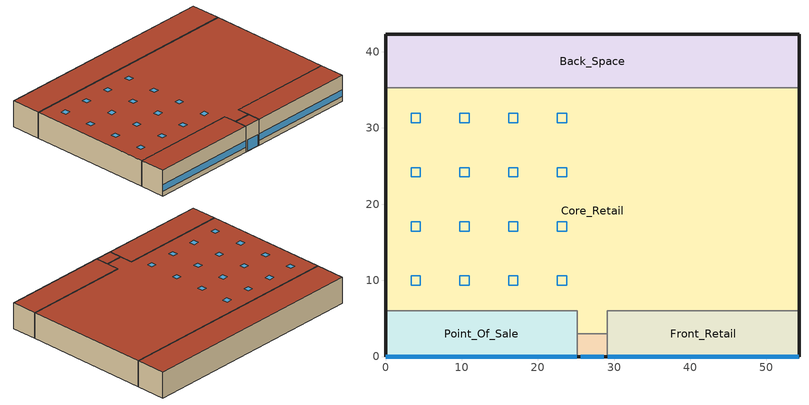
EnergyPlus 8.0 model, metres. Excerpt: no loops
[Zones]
Back_Space
 floor ground (ext_slab_6in_with_carpet): 54.27,35.27 0,35.27 0,42.27 54.27,42.27 z0
 wall outside (nonres_ext_wall): 54.27,35.27 54.27,42.27 0,42.27 0,35.27 z0:6.1
 wall to Core_Retail (int_wall): 0,35.27 54.27,35.27 z0:6.1
 roof outside (nonres_roof): 0,35.27 54.27,35.27 54.27,42.27 0,42.27 z6.1
Core_Retail
 floor ground (ext_slab_6in_with_carpet): 25.14,3 25.14,6 0,6 0,35.27 54.27,35.27 54.27,6 29.14,6 29.14,3 z0
 wall outside (nonres_ext_wall): 0,35.27 0,6 / 54.27,6 54.27,35.27 z0:6.1
 wall to Front_Retail (int_wall): 29.14,3 29.14,6 54.27,6 z0:6.1
 wall to Point_Of_Sale (int_wall): 0,6 25.14,6 25.14,3 z0:6.1
 wall to Front_Entry (int_wall): 25.14,3 29.14,3 z0:6.1
 roof outside (nonres_roof): 25.14,6 25.14,3 29.14,3 29.14,6 54.27,6 54.27,35.27 0,35.27 0,6 z6.1
 skylight (Window_U_0.50_SHGC_0.40): 3.35,31.92 3.35,30.7 4.57,30.7 4.57,31.92 z6.1; 9.75,31.92 9.75,30.7 10.97,30.7 10.97,31.92 z6.1; 16.15,31.92 16.15,30.7 17.37,30.7 17.37,31.92 z6.1; 22.56,31.92 22.56,30.7 23.78,30.7 23.78,31.92 z6.1; 3.35,10.57 3.35,9.35 4.57,9.35 4.57,10.57 z6.1; 9.75,10.57 9.75,9.35 10.97,9.35 10.97,10.57 z6.1; 22.56,10.57 22.56,9.35 23.78,9.35 23.78,10.57 z6.1; 16.15,10.57 16.15,9.35 17.37,9.35 17.37,10.57 z6.1; 9.75,17.68 9.75,16.46 10.97,16.46 10.97,17.68 z6.1; 3.35,17.68 3.35,16.46 4.57,16.46 4.57,17.68 z6.1; 16.15,17.68 16.15,16.46 17.37,16.46 17.37,17.68 z6.1; 22.56,17.68 22.56,16.46 23.78,16.46 23.78,17.68 z6.1; 9.75,24.8 9.75,23.58 10.97,23.58 10.97,24.8 z6.1; 3.35,24.8 3.35,23.58 4.57,23.58 4.57,24.8 z6.1; 16.15,24.8 16.15,23.58 17.37,23.58 17.37,24.8 z6.1; 22.56,24.8 22.56,23.58 23.78,23.58 23.78,24.8 z6.1
Point_Of_Sale
 floor ground (ext_slab_6in_with_carpet): 0,0 0,6 25.14,6 25.14,0 z0
 wall outside (nonres_ext_wall): 0,6 0,0 25.14,0 z0:6.1
 wall to Front_Entry (int_wall): 25.14,0 25.14,3 z0:6.1
 window (Window_U_0.42_SHGC_0.40): 0.05,0 25.09,0 z1.14:2.66
 roof outside (nonres_roof): 0,6 0,0 25.14,0 25.14,6 z6.1
Front_Retail
 floor ground (ext_slab_6in_with_carpet): 54.27,0 29.14,0 29.14,6 54.27,6 z0
 wall outside (nonres_ext_wall): 29.14,0 54.27,0 54.27,6 z0:6.1
 wall to Front_Entry (int_wall): 29.14,3 29.14,0 z0:6.1
 window (Window_U_0.42_SHGC_0.40): 29.19,0 54.22,0 z1.14:2.66
 roof outside (nonres_roof): 29.14,0 54.27,0 54.27,6 29.14,6 z6.1
Front_Entry
 floor ground (ext_slab_6in_with_carpet): 25.14,0 25.14,3 29.14,3 29.14,0 z0
 wall outside (nonres_ext_wall): 25.14,0 29.14,0 z0:6.1
 window (Window_U_0.42_SHGC_0.40): 25.64,0 28.64,0 z0.05:2.66
 roof outside (nonres_roof): 25.14,3 25.14,0 29.14,0 29.14,3 z6.1
[Building]
Stand-alone Retail: North Axis {deg}=0; Terrain=City; Loads Convergence Tolerance Value=0.04; Temperature Convergence Tolerance Value {deltaC}=0.2; Solar Distribution=FullInteriorAndExterior; Maximum Number of Warmup Days=25; Minimum Number of Warmup Days=6
[Site:Location]
Site:Location=Baltimore Blt Washngtn IntL_MD_USA Design_Conditions; Latitude {N+ S-}=39.17; Longitude {W- E+}=-76.68; Time Zone Relative to GMT {GMT+/-}=-5; Elevation {m}=45
[SizingPeriod:DesignDay] Day of Month=21; Dry-Bulb Temperature Range Modifier Type=DefaultMultipliers; Humidity Condition Type=Wetbulb; Barometric Pressure {Pa}=100786; Rain {Yes/No}=No; Snow on ground {Yes/No}=No; Daylight Savings Time Indicator=No
Name | Month | Day Type | Maximum Dry-Bulb Temperature {C} | Daily Dry-Bulb Temperature Range {C} | Wetbulb at Maximum Dry-Bulb {C} | Wind Speed {m/s} design conditions vs. traditional 6.71 m/s (15 mph) | Wind Direction {Degrees; N=0, S=180} | Solar Model Indicator | Clearness {0.0 to 1.1} | Wind Speed {m/s} design conditions vs. traditional 3.35 m/s (7mph) | ASHRAE Clear Sky Optical Depth for Beam Irradiance (taub) | ASHRAE Clear Sky Optical Depth for Diffuse Irradiance (taud)
Baltimore Blt Washngtn IntL Ann Htg 99.6% Condns DB | 1 | WinterDesignDay | -10.6 | 0 | -10.6 | 3.9 | 290 | ASHRAEClearSky | 0
Baltimore Blt Washngtn IntL Ann Clg .4% Condns DB=>MWB | 7 | SummerDesignDay | 34.4 | 10.4 | 23.9 |  | 280 | ASHRAETau |  | 4.6 | 0.552 | 1.769
[Site:GroundTemperature:BuildingSurface]
20.73, 20.68, 20.69, 20.71, 20.75, 23.01, 23.36, 23.45, 23.48, 21.22, 20.92, 20.81
[Site:WaterMainsTemperature]
Calculation Method=CORRELATION; Annual Average Outdoor Air Temperature {C}=12.61; Maximum Difference In Monthly Average Outdoor Air Temperatures {deltaC}=25.23
[Material]
Name | Roughness | Thickness {m} | Conductivity {W/m-K} | Density {kg/m3} | Specific Heat {J/kg-K} | Thermal Absorptance | Solar Absorptance | Visible Absorptance | Absorptance:Thermal | Absorptance:Solar | Absorptance:Visible
Std Wood 6inch | MediumSmooth | 0.15 | 0.12 | 540 | 1210 | 0.9 | 0.7 | 0.7
F08 Metal surface | Smooth | 0.0008 | 45.28 | 7824 | 500
F13 Built-up roofing | Rough | 0.0095 | 0.16 | 1120 | 1460 |  |  |  | 0.9 | 0.77
G01 13mm gypsum board | Smooth | 0.0127 | 0.16 | 800 | 1090 |  |  |  | 0.9 | 0.7 | 0.5
200mm Normalweight concrete wall | MediumRough | 0.2032 | 2.31 | 2322 | 832
150mm Normalweight concrete floor | MediumRough | 0.1524 | 2.31 | 2322 | 832
[Material:NoMass]
CP02 CARPET PAD: VeryRough, 0.21648, 0.9, 0.7, 0.8
Nonres_Roof_Insulation: MediumSmooth, 5.30668, 0.9, 0.7, 0.7
Nonres_Exterior_Wall_Insulation: MediumSmooth, 1.37633, 0.9, 0.7, 0.7
[Construction]
InteriorFurnishings: Std Wood 6inch
int_wall: G01 13mm gypsum board, G01 13mm gypsum board
ext_slab_6in_with_carpet: 150mm Normalweight concrete floor, CP02 CARPET PAD
nonres_roof: F13 Built-up roofing, Nonres_Roof_Insulation, F08 Metal surface
nonres_ext_wall: 200mm Normalweight concrete wall, Nonres_Exterior_Wall_Insulation, G01 13mm gypsum board
Window_U_0.42_SHGC_0.40: LoE TINT 6MM, AIR 6MM, CLEAR 6MM
Window_U_0.50_SHGC_0.40: Glass_2052_LayerAvg, Gap_1_W_0_0038, Glass_2027F_LayerAvg
[WindowMaterial:Glazing]
CLEAR 6MM: SpectralAverage, 0.006, 0.775, 0.071, 0.071, 0.881, 0.08, 0.08, 0, 0.84, 0.84, 0.9
LoE TINT 6MM: SpectralAverage, , .006, .36, .093, .2, .5, .035, .054, 0, .84, .1, .9
Glass_2052_LayerAvg, SpectralAverage, 0.00837, 0.507767, 0.054228, 0.0544931, 0.586833, 0.05805, 0.058397, 0, 0.84, 0.84, 1
Glass_2027F_LayerAvg, SpectralAverage, 0.004, 0.369744, 0.470069, 0.340935, 0.765222, 0.0546, 0.073741, 0, 0.03675, 0.84, 1
[WindowMaterial:Gas]
Name | Gas Type | Thickness {m} | gap name - Air | type | thickness
AIR 6MM | Air | 0.0063
 |  |  | Gap_1_W_0_0038 | Air | 0.0038
[Zone] Type=1; Multiplier=1; Ceiling Height {m}=-9999; Floor Area {m2}=autocalculate; Part of Total Floor Area=Yes
Name | Volume {m3}
Back_Space | 2317.33
Core_Retail | 9762.95
Point_Of_Sale; Front_Retail | 919.941
Front_Entry | 73.2
[Daylighting:Controls]
Core_Retail: Total Daylighting Reference Points=2; X-Coordinate of First Reference Point {m}=14.2; Y-Coordinate of First Reference Point {m}=14.2; Z-Coordinate of First Reference Point {m}=0; X-Coordinate of Second Reference Point {m}=3.4; Y-Coordinate of Second Reference Point {m}=14.2; Z-Coordinate of Second Reference Point {m}=0; Fraction of Zone Controlled by First Reference Point=0.25; Fraction of Zone Controlled by Second Reference Point=0.25; Illuminance Setpoint at First Reference Point {lux}=550; Illuminance Setpoint at Second Reference Point {lux}=550; Lighting Control Type=2; Glare Calculation Azimuth Angle of View Direction Clockwise from Zone y-Axis {deg}=0; Maximum Allowable Discomfort Glare Index=22; Minimum Input Power Fraction for Continuous Dimming Control=0.3; Minimum Light Output Fraction for Continuous Dimming Control=0.2; Number of Stepped Control Steps=3; Probability Lighting will be Reset When Needed in Manual Stepped Control=1
[InternalMass] Construction=InteriorFurnishings
Name | Zone | Surface Area {m2}
Back_Space_InternalMass_1 | Back_Space | 759.78
Core_Retail_InternalMass_1 | Core_Retail | 3200.97
Point_Of_Sale_InternalMass_1 | Point_Of_Sale | 301.62
Front_Retail_InternalMass_1 | Front_Retail | 301.62
Front_Entry_InternalMass_1 | Front_Entry | 24
[People] Number of People Schedule=BLDG_OCC_SCH; Number of People Calculation Method=Area/Person; Zone Floor Area per Person {m2/person}=6.193; Fraction Radiant=0.3; Sensible Heat Fraction=AUTOCALCULATE; Activity Level Schedule=ACTIVITY_SCH; Enable ASHRAE 55 Comfort Warnings=No; Mean Radiant Temperature Calculation Type=ZoneAveraged; Work Efficiency Schedule=WORK_EFF_SCH; Clothing Insulation Schedule=CLOTHING_SCH; Air Velocity Schedule=AIR_VELO_SCH; Thermal Comfort Model 1 Type=FANGER
Name | Zone or ZoneList
Back_Space | Back_Space
Core_Retail | Core_Retail
Point_Of_Sale | Point_Of_Sale
Front_Retail | Front_Retail
Front_Entry | Front_Entry
[Lights] Design Level Calculation Method=Watts/Area; Return Air Fraction=0; Fraction Radiant=0.7; Fraction Visible=0.2; Fraction Replaceable=1; Return Air Fraction Calculated from Plenum Temperature=No
Name | Zone or ZoneList | Schedule | Watts per Zone Floor Area {W/m2}2},
Back_Space_Lights | Back_Space | BLDG_LIGHT_BACK_SCH | 7.56703
Core_Retail_Lights | Core_Retail | BLDG_LIGHT_SCH | 15.5
Point_Of_Sale_Lights | Point_Of_Sale | BLDG_LIGHT_SCH | 17.1146
Front_Retail_Lights | Front_Retail | BLDG_LIGHT_FRONT_SCH | 15.5
Front_Entry_Lights | Front_Entry | BLDG_LIGHT_ENTRY_SCH | 9.68752
[ElectricEquipment] Schedule=BLDG_EQUIP_SCH; Design Level Calculation Method=EquipmentLevel; Fraction Latent=0; Fraction Radiant=0.5; Fraction Lost=0
Name | Zone or ZoneList | Design Level {W}
Back_Space_MiscPlug_Equip | Back_Space | 3065.71
Core_Retail_MiscPlug_Equip | Core_Retail | 5169.56
Point_Of_Sale_MiscPlug_Equip | Point_Of_Sale | 3245.43
Front_Retail_MiscPlug_Equip | Front_Retail | 487.1163
[ZoneInfiltration:DesignFlowRate] Temperature Term Coefficient=0; Velocity Squared Term Coefficient=0
Name | Zone or ZoneList | Schedule | Design Flow Rate Calculation Method | Flow per Exterior Surface Area {m3/s-m2} | Constant Term Coefficient | Velocity Term Coefficient | Design Flow Rate {m3/s}
Back_Space_Infiltration | Back_Space | INFIL_SCH_PNNL | Flow/ExteriorArea | 0.000297566 | 0 | 0.224
Core_Retail_Infiltration | Core_Retail | INFIL_SCH_PNNL | Flow/ExteriorArea | 0.000103551 | 0 | 0.224
Point_Of_Sale_Infiltration | Point_Of_Sale | INFIL_SCH_PNNL | Flow/ExteriorArea | 0.000316911 | 0 | 0.224
Front_Retail_Infiltration | Front_Retail | INFIL_SCH_PNNL | Flow/ExteriorArea | 0.000316911 | 0 | 0.224
Front_Entry_Infiltration | Front_Entry | INFIL_SCH_PNNL | Flow/ExteriorArea | 0.000381203 | 0 | 0.224
Front_Entry_Door_Infiltration | Front_Entry | INFIL_Door_Opening_SCH | Flow/Zone |  | 1 | 0 | 0.937287
[Exterior:Lights] Control Option=AstronomicalClock
Name | Schedule | Design Level {W}
Exterior_Lights_a | Exterior_lighting_schedule_a | 379.58
Exterior_Lights_b | Exterior_lighting_schedule_b | 4365.06
[Sizing:Zone]
Front_Entry: Zone Cooling Design Supply Air Temperature Input Method=SupplyAirTemperature; Zone Cooling Design Supply Air Temperature {C}=12.8; Zone Heating Design Supply Air Temperature Input Method=SupplyAirTemperature; Zone Heating Design Supply Air Temperature {C}=40; Zone Cooling Design Supply Air Humidity Ratio {kg-H2O/kg-air}=0.0085; Zone Heating Design Supply Air Humidity Ratio {kg-H2O/kg-air}=0.008; Design Specification Outdoor Air Object=SZ DSOA Front_Entry; Zone Heating Sizing Factor=0; Zone Cooling Sizing Factor=0; Cooling Design Air Flow Method=DesignDay; Cooling Design Air Flow Rate {m3/s}=0; Cooling Minimum Air Flow {m3/s}=0; Cooling Minimum Air Flow Fraction=0; Heating Design Air Flow Method=DesignDay; Heating Design Air Flow Rate {m3/s}=0
[DesignSpecification:OutdoorAir]
SZ DSOA Front_Entry: Outdoor Air Method=Flow/Area; Outdoor Air Flow per Zone Floor Area {m3/s-m2}=0.00118103
[ZoneControl:Thermostat]
Front_Entry Thermostat: Zone or ZoneList=Front_Entry; Control Type Schedule=Dual Zone Control Type Sched; Control 1=Front_Entry DualSPSched
[ThermostatSetpoint:DualSetpoint]
Front_Entry DualSPSched: Heating Setpoint Temperature Schedule=HTGSETP_SCH_FrontEntry_STD2013; Cooling Setpoint Temperature Schedule=FRONT_ENTRY_COOLING
[ZoneHVAC:UnitHeater]
Front_Entry Unit Heater: Availability Schedule=ALWAYS_ON; Supply Air Fan=Front_Entry Unit HeaterFan; Maximum Supply Air Flow Rate {m3/s}=AUTOSIZE; Fan Control Type=OnOff; Heating Coil=Front_Entry Unit Heater Coil; Maximum Hot Water or Steam Flow Rate {m3/s}=AUTOSIZE; Minimum Hot Water or Steam Flow Rate {m3/s}=0; Heating Convergence Tolerance=0.001
[Zone equipment]
Front_Entry: Front_Entry Unit Heater
[Fan:ConstantVolume]
Front_Entry Unit HeaterFan: Availability Schedule=FrontEntry_FanSched; Fan Efficiency=0.56225; Pressure Rise {Pa}=622.5; Maximum Flow Rate {m3/s}=AUTOSIZE; Motor Efficiency=0.865; Motor In Airstream Fraction=1
[Coil:Heating:Gas]
Front_Entry Unit Heater coil: Availability Schedule=FrontEntry_CoilSched; Gas Burner Efficiency=0.8; Nominal Capacity {W}=autosize; Parasitic Electric Load {W}=0; Parasitic Gas Load {W}=0
[AvailabilityManager:NightCycle] Applicability Schedule=Always_On; Fan Schedule=HVACOperationSchd; Control Type=CycleOnAny; Thermostat Tolerance {deltaC}=1; Cycling Run Time {s}=1800
PSZ-AC:1 Availability Manager; PSZ-AC:2 Availability Manager; PSZ-AC:3 Availability Manager; PSZ-AC:4 Availability Manager
[EnergyManagementSystem:Actuator] Actuated Component Control Type=Schedule Value
Name | Actuated Component Unique | Actuated Component Type
FrontEntry_Coil | FrontEntry_CoilSched | Schedule:Compact
FrontEntry_Fan | FrontEntry_FanSched | Schedule:Compact
PSZ1_Timestep_Econ_Eff | PSZ1_Timestep_Econ_Eff_SCH | Schedule:Constant
PSZ2_Timestep_Econ_Eff | PSZ2_Timestep_Econ_Eff_SCH | Schedule:Constant
PSZ3_Timestep_Econ_Eff | PSZ3_Timestep_Econ_Eff_SCH | Schedule:Constant
PSZ4_Timestep_Econ_Eff | PSZ4_Timestep_Econ_Eff_SCH | Schedule:Constant
CLGSETP_SCH_Actuator | CLGSETP_SCH_Yes_Optimum | Schedule:Compact
HTGSETP_SCH_Actuator | HTGSETP_SCH_Yes_Optimum | Schedule:Compact
[EnergyManagementSystem:ProgramCallingManager]
FrontEntry_HeaterManager: BeginTimestepBeforePredictor; FrontEntry_HeaterControl
PSZ1_Set_Number_of_Stages_CallingManager: BeginNewEnvironment; PSZ1_Set_Number_of_Stages
PSZ1_ECO_Manager: InsideHVACSystemIterationLoop; PSZ1_Economizer_CTRL_Prog
PSZ1_Fan_Parameter_manager: BeginNewEnvironment; PSZ1_Set_Fan_Par
PSZ1_Fan_Main_Manager: BeginTimestepBeforePredictor; PSZ1_Fan_Control
PSZ2_Set_Number_of_Stages_CallingManager: BeginNewEnvironment; PSZ2_Set_Number_of_Stages
PSZ2_ECO_Manager: InsideHVACSystemIterationLoop; PSZ2_Economizer_CTRL_Prog
PSZ2_Fan_Parameter_manager: BeginNewEnvironment; PSZ2_Set_Fan_Par
PSZ2_Fan_Main_Manager: BeginTimestepBeforePredictor; PSZ2_Fan_Control
PSZ3_Set_Number_of_Stages_CallingManager: BeginNewEnvironment; PSZ3_Set_Number_of_Stages
PSZ3_ECO_Manager: InsideHVACSystemIterationLoop; PSZ3_Economizer_CTRL_Prog
PSZ3_Fan_Parameter_manager: BeginNewEnvironment; PSZ3_Set_Fan_Par
PSZ3_Fan_Main_Manager: BeginTimestepBeforePredictor; PSZ3_Fan_Control
PSZ4_Set_Number_of_Stages_CallingManager: BeginNewEnvironment; PSZ4_Set_Number_of_Stages
PSZ4_ECO_Manager: InsideHVACSystemIterationLoop; PSZ4_Economizer_CTRL_Prog
PSZ4_Fan_Parameter_manager: BeginNewEnvironment; PSZ4_Set_Fan_Par
PSZ4_Fan_Main_Manager: BeginTimestepBeforePredictor; PSZ4_Fan_Control
OA_BASED_OPTIMUM_START_EMS_Program Manager: BeginTimestepBeforePredictor; OA_BASED_OPTIMUM_START_EMS_Program
[EnergyManagementSystem:Program]
FrontEntry_HeaterControl: SET OAT_F = (OAT_F*1.8)+32; IF OAT_F > 45; SET FrontEntry_Coil = 0; SET FrontEntry_Fan = 0; ENDIF
PSZ1_Economizer_CTRL_Prog: SET PSZ1_Timestep_Econ_Eff = 0.7; SET PSZ1_MaxE = 0.7; SET PSZ1_DAT_Rqd = (PSZ1_DAT_Rqd*1.8) +32; SET OAT_F = (OAT_F*1.8) +32; SET OAwb_F = (OAwb_F*1.8) +32; IF PSZ1_OAFlowMass > (PSZ1_OADesignMass * PSZ1_OASch); SET PSZ1_Econo_Active = 1; ELSE; SET PSZ1_Econo_Active = 0; ENDIF; SET PSZ1_dT_Needed = 75 - PSZ1_DAT_Rqd; SET PSZ1_Cool_Des_dT = ((98*0.15) + (75*(1-0.15))) - 55; SET PSZ1_Cool_Load = PSZ1_dT_Needed/ PSZ1_Cool_Des_dT; IF PSZ1_Cool_Load > 1; SET PSZ1_Cool_Load = 1; ELSEIF PSZ1_Cool_Load < 0; SET PSZ1_Cool_Load = 0; ENDIF; IF PSZ1_Econo_Active == 1; SET PSZ1_Stage = PSZ1_Number_of_Stages; IF PSZ1_Stage == 2; IF PSZ1_Cool_Load < 0.6; SET PSZ1_Timestep_Econ_Eff = PSZ1_MaxE; ELSE; SET PSZ1_ECO_Eff = 0-2.18919863612305; SET PSZ1_ECO_Eff = PSZ1_ECO_Eff + (0-0.674461284910428 * PSZ1_Cool_Load); SET PSZ1_ECO_Eff = PSZ1_ECO_Eff + (0.000459106275872404 * (OAT_F^2)); SET PSZ1_ECO_Eff = PSZ1_ECO_Eff + (0-0.00000484778537945252 * (OAT_F^3)); SET PSZ1_ECO_Eff = PSZ1_ECO_Eff + (0.182915713033586 * OAwb_F); SET PSZ1_ECO_Eff = PSZ1_ECO_Eff + (0-0.00382838660261133 * (OAwb_F^2)); SET PSZ1_ECO_Eff = PSZ1_ECO_Eff + (0.0000255567460240583 * (OAwb_F^3)); SET PSZ1_Timestep_Econ_Eff = PSZ1_ECO_Eff; ENDIF; ELSE; SET PSZ1_ECO_Eff = 2.36337942464462; SET PSZ1_ECO_Eff = PSZ1_ECO_Eff + (0-0.409939515512619 * PSZ1_Cool_Load); SET PSZ1_ECO_Eff = PSZ1_ECO_Eff + (0-0.0565205596792225 * OAwb_F); SET PSZ1_ECO_Eff = PSZ1_ECO_Eff + (0-0.0000632612294169389 * (OAT_F^2)); SET PSZ1_Timestep_Econ_Eff = PSZ1_ECO_Eff + (0.000571724868775081 * (OAwb_F^2)); ENDIF; IF PSZ1_Timestep_Econ_Eff > PSZ1_MaxE; SET PSZ1_Timestep_Econ_Eff = PSZ1_MaxE; ELSEIF PSZ1_Timestep_Econ_Eff < (PSZ1_OADesignMass * PSZ1_OASch); SET PSZ1_Timestep_Econ_Eff = (PSZ1_OADesignMass * PSZ1_OASch); ENDIF; ENDIF
PSZ1_Set_Fan_Par: IF PSZ1_Number_of_Stages == 1; Return; ENDIF; SET PSZ1_FanPwrExponent = 2.2; SET PSZ1_OAFrac = PSZ1_OAFlowMass/PSZ1_DesignFlowMass; IF  PSZ1_OAFrac < 0.66; SET PSZ1_VenSpeed = 0.66; SET PSZ1_Stage1Speed = 0.66; ELSE; SET PSZ1_VenSpeed = PSZ1_OAFrac; SET PSZ1_Stage1Speed = PSZ1_OAFrac; ENDIF; SET PSZ1_Stage2Speed = 1.0; SET PSZ1_HeatSpeed = 1.0
PSZ1_Fan_Control: IF PSZ1_Number_of_Stages == 1; Return; ENDIF; IF PSZ1_HeatingRTF > 0; SET PSZ1_Heating = PSZ1_HeatingRTF; SET PSZ1_Ven = 1 - PSZ1_HeatingRTF; SET PSZ1_Eco = 0; SET PSZ1_Stage1 = 0; SET PSZ1_Stage2 = 0; ELSE; SET PSZ1_Heating = 0; SET PSZ1_EcoSpeed = PSZ1_VenSpeed; IF PSZ1_SpeedRatio == 0; IF PSZ1_RTF > 0; SET PSZ1_Stage1 = PSZ1_RTF; SET PSZ1_Stage2 = 0; SET PSZ1_Ven = 1-PSZ1_RTF; SET PSZ1_Eco = 0; IF PSZ1_OAFlowMass > (PSZ1_OADesignMass * PSZ1_OASch); SET PSZ1_Stage1Speed = 1.0; ENDIF; ELSE; SET PSZ1_Stage1 = 0; SET PSZ1_Stage2 = 0; IF PSZ1_OAFlowMass > (PSZ1_OADesignMass * PSZ1_OASch); SET PSZ1_Eco = 1.0; SET PSZ1_Ven = 0; SET PSZ1_Exp_DAT = PSZ1_DAT_Rqd - (1-PSZ1_VenSpeed) * Back_Space_Temp; SET PSZ1_Exp_DAT = PSZ1_Exp_DAT/PSZ1_VenSpeed; IF OAT_F > PSZ1_Exp_DAT; SET PSZ1_EcoSpeed = PSZ1_Stage2Speed; ENDIF; ELSE; SET PSZ1_Eco = 0; SET PSZ1_Ven = 1.0; ENDIF; ENDIF; ELSE; SET PSZ1_Stage1 = 1- PSZ1_SpeedRatio; SET PSZ1_Stage2 = PSZ1_SpeedRatio; SET PSZ1_Ven = 0; SET PSZ1_Eco = 0; IF PSZ1_OAFlowMass > (PSZ1_OADesignMass * PSZ1_OASch); SET PSZ1_Stage1Speed = 1.0; ENDIF; ENDIF; ENDIF; SET PSZ1_FPR = PSZ1_Ven * (PSZ1_VenSpeed ^ PSZ1_FanPwrExponent); SET PSZ1_FPR = PSZ1_FPR + PSZ1_Eco * (PSZ1_EcoSpeed ^ PSZ1_FanPwrExponent); SET PSZ1_FPR_1 = PSZ1_Stage1 * (PSZ1_Stage1Speed ^ PSZ1_FanPwrExponent); SET PSZ1_FPR = PSZ1_FPR + PSZ1_FPR_1; SET PSZ1_FPR_2 = PSZ1_Stage2 * (PSZ1_Stage2Speed ^ PSZ1_FanPwrExponent); SET PSZ1_FPR = PSZ1_FPR + PSZ1_FPR_2; SET PSZ1_FPR_3 = PSZ1_Heating * (PSZ1_HeatSpeed ^ PSZ1_FanPwrExponent); SET PSZ1_FanPwrRatio = PSZ1_FPR +  PSZ1_FPR_3; SET PSZ1_Fan_Pressure = PSZ1_Fan_DesignPressure * PSZ1_FanPwrRatio
PSZ1_Set_Number_of_Stages: SET PSZ1_Number_of_Stages =  2
PSZ2_Economizer_CTRL_Prog: SET PSZ2_Timestep_Econ_Eff = 0.7; SET PSZ2_MaxE = 0.7; SET PSZ2_DAT_Rqd = (PSZ2_DAT_Rqd*1.8) +32; SET OAT_F = (OAT_F*1.8) +32; SET OAwb_F = (OAwb_F*1.8) +32; IF PSZ2_OAFlowMass > (PSZ2_OADesignMass * PSZ2_OASch); SET PSZ2_Econo_Active = 1; ELSE; SET PSZ2_Econo_Active = 0; ENDIF; SET PSZ2_dT_Needed = 75 - PSZ2_DAT_Rqd; SET PSZ2_Cool_Des_dT = ((98*0.15) + (75*(1-0.15))) - 55; SET PSZ2_Cool_Load = PSZ2_dT_Needed/ PSZ2_Cool_Des_dT; IF PSZ2_Cool_Load > 1; SET PSZ2_Cool_Load = 1; ELSEIF PSZ2_Cool_Load < 0; SET PSZ2_Cool_Load = 0; ENDIF; IF PSZ2_Econo_Active == 1; SET PSZ2_Stage = PSZ2_Number_of_Stages; IF PSZ2_Stage == 2; IF PSZ2_Cool_Load < 0.6; SET PSZ2_Timestep_Econ_Eff = PSZ2_MaxE; ELSE; SET PSZ2_ECO_Eff = 0-2.18919863612305; SET PSZ2_ECO_Eff = PSZ2_ECO_Eff + (0-0.674461284910428 * PSZ2_Cool_Load); SET PSZ2_ECO_Eff = PSZ2_ECO_Eff + (0.000459106275872404 * (OAT_F^2)); SET PSZ2_ECO_Eff = PSZ2_ECO_Eff + (0-0.00000484778537945252 * (OAT_F^3)); SET PSZ2_ECO_Eff = PSZ2_ECO_Eff + (0.182915713033586 * OAwb_F); SET PSZ2_ECO_Eff = PSZ2_ECO_Eff + (0-0.00382838660261133 * (OAwb_F^2)); SET PSZ2_ECO_Eff = PSZ2_ECO_Eff + (0.0000255567460240583 * (OAwb_F^3)); SET PSZ2_Timestep_Econ_Eff = PSZ2_ECO_Eff; ENDIF; ELSE; SET PSZ2_ECO_Eff = 2.36337942464462; SET PSZ2_ECO_Eff = PSZ2_ECO_Eff + (0-0.409939515512619 * PSZ2_Cool_Load); SET PSZ2_ECO_Eff = PSZ2_ECO_Eff + (0-0.0565205596792225 * OAwb_F); SET PSZ2_ECO_Eff = PSZ2_ECO_Eff + (0-0.0000632612294169389 * (OAT_F^2)); SET PSZ2_Timestep_Econ_Eff = PSZ2_ECO_Eff + (0.000571724868775081 * (OAwb_F^2)); ENDIF; IF PSZ2_Timestep_Econ_Eff > PSZ2_MaxE; SET PSZ2_Timestep_Econ_Eff = PSZ2_MaxE; ELSEIF PSZ2_Timestep_Econ_Eff < (PSZ2_OADesignMass * PSZ2_OASch); SET PSZ2_Timestep_Econ_Eff = (PSZ2_OADesignMass * PSZ2_OASch); ENDIF; ENDIF
PSZ2_Set_Fan_Par: IF PSZ2_Number_of_Stages == 1; Return; ENDIF; SET PSZ2_FanPwrExponent = 2.2; SET PSZ2_OAFrac = PSZ2_OAFlowMass/PSZ2_DesignFlowMass; IF  PSZ2_OAFrac < 0.66; SET PSZ2_VenSpeed = 0.66; SET PSZ2_Stage1Speed = 0.66; ELSE; SET PSZ2_VenSpeed = PSZ2_OAFrac; SET PSZ2_Stage1Speed = PSZ2_OAFrac; ENDIF; SET PSZ2_Stage2Speed = 1.0; SET PSZ2_HeatSpeed = 1.0
PSZ2_Fan_Control: IF PSZ2_Number_of_Stages == 1; Return; ENDIF; IF PSZ2_HeatingRTF > 0; SET PSZ2_Heating = PSZ2_HeatingRTF; SET PSZ2_Ven = 1 - PSZ2_HeatingRTF; SET PSZ2_Eco = 0; SET PSZ2_Stage1 = 0; SET PSZ2_Stage2 = 0; ELSE; SET PSZ2_Heating = 0; SET PSZ2_EcoSpeed = PSZ2_VenSpeed; IF PSZ2_SpeedRatio == 0; IF PSZ2_RTF > 0; SET PSZ2_Stage1 = PSZ2_RTF; SET PSZ2_Stage2 = 0; SET PSZ2_Ven = 1-PSZ2_RTF; SET PSZ2_Eco = 0; IF PSZ2_OAFlowMass > (PSZ2_OADesignMass * PSZ2_OASch); SET PSZ2_Stage1Speed = 1.0; ENDIF; ELSE; SET PSZ2_Stage1 = 0; SET PSZ2_Stage2 = 0; IF PSZ2_OAFlowMass > (PSZ2_OADesignMass * PSZ2_OASch); SET PSZ2_Eco = 1.0; SET PSZ2_Ven = 0; SET PSZ2_Exp_DAT = PSZ2_DAT_Rqd - (1-PSZ2_VenSpeed) * Core_Retail_Temp; SET PSZ2_Exp_DAT = PSZ2_Exp_DAT/PSZ2_VenSpeed; IF OAT_F > PSZ2_Exp_DAT; SET PSZ2_EcoSpeed = PSZ2_Stage2Speed; ENDIF; ELSE; SET PSZ2_Eco = 0; SET PSZ2_Ven = 1.0; ENDIF; ENDIF; ELSE; SET PSZ2_Stage1 = 1- PSZ2_SpeedRatio; SET PSZ2_Stage2 = PSZ2_SpeedRatio; SET PSZ2_Ven = 0; SET PSZ2_Eco = 0; IF PSZ2_OAFlowMass > (PSZ2_OADesignMass * PSZ2_OASch); SET PSZ2_Stage1Speed = 1.0; ENDIF; ENDIF; ENDIF; SET PSZ2_FPR = PSZ2_Ven * (PSZ2_VenSpeed ^ PSZ2_FanPwrExponent); SET PSZ2_FPR = PSZ2_FPR + PSZ2_Eco * (PSZ2_EcoSpeed ^ PSZ2_FanPwrExponent); SET PSZ2_FPR_1 = PSZ2_Stage1 * (PSZ2_Stage1Speed ^ PSZ2_FanPwrExponent); SET PSZ2_FPR = PSZ2_FPR + PSZ2_FPR_1; SET PSZ2_FPR_2 = PSZ2_Stage2 * (PSZ2_Stage2Speed ^ PSZ2_FanPwrExponent); SET PSZ2_FPR = PSZ2_FPR + PSZ2_FPR_2; SET PSZ2_FPR_3 = PSZ2_Heating * (PSZ2_HeatSpeed ^ PSZ2_FanPwrExponent); SET PSZ2_FanPwrRatio = PSZ2_FPR +  PSZ2_FPR_3; SET PSZ2_Fan_Pressure = PSZ2_Fan_DesignPressure * PSZ2_FanPwrRatio
PSZ2_Set_Number_of_Stages: SET PSZ2_Number_of_Stages =  2
PSZ3_Economizer_CTRL_Prog: SET PSZ3_Timestep_Econ_Eff = 0.7; SET PSZ3_MaxE = 0.7; SET PSZ3_DAT_Rqd = (PSZ3_DAT_Rqd*1.8) +32; SET OAT_F = (OAT_F*1.8) +32; SET OAwb_F = (OAwb_F*1.8) +32; IF PSZ3_OAFlowMass > (PSZ3_OADesignMass * PSZ3_OASch); SET PSZ3_Econo_Active = 1; ELSE; SET PSZ3_Econo_Active = 0; ENDIF; SET PSZ3_dT_Needed = 75 - PSZ3_DAT_Rqd; SET PSZ3_Cool_Des_dT = ((98*0.15) + (75*(1-0.15))) - 55; SET PSZ3_Cool_Load = PSZ3_dT_Needed/ PSZ3_Cool_Des_dT; IF PSZ3_Cool_Load > 1; SET PSZ3_Cool_Load = 1; ELSEIF PSZ3_Cool_Load < 0; SET PSZ3_Cool_Load = 0; ENDIF; IF PSZ3_Econo_Active == 1; SET PSZ3_Stage = PSZ3_Number_of_Stages; IF PSZ3_Stage == 2; IF PSZ3_Cool_Load < 0.6; SET PSZ3_Timestep_Econ_Eff = PSZ3_MaxE; ELSE; SET PSZ3_ECO_Eff = 0-2.18919863612305; SET PSZ3_ECO_Eff = PSZ3_ECO_Eff + (0-0.674461284910428 * PSZ3_Cool_Load); SET PSZ3_ECO_Eff = PSZ3_ECO_Eff + (0.000459106275872404 * (OAT_F^2)); SET PSZ3_ECO_Eff = PSZ3_ECO_Eff + (0-0.00000484778537945252 * (OAT_F^3)); SET PSZ3_ECO_Eff = PSZ3_ECO_Eff + (0.182915713033586 * OAwb_F); SET PSZ3_ECO_Eff = PSZ3_ECO_Eff + (0-0.00382838660261133 * (OAwb_F^2)); SET PSZ3_ECO_Eff = PSZ3_ECO_Eff + (0.0000255567460240583 * (OAwb_F^3)); SET PSZ3_Timestep_Econ_Eff = PSZ3_ECO_Eff; ENDIF; ELSE; SET PSZ3_ECO_Eff = 2.36337942464462; SET PSZ3_ECO_Eff = PSZ3_ECO_Eff + (0-0.409939515512619 * PSZ3_Cool_Load); SET PSZ3_ECO_Eff = PSZ3_ECO_Eff + (0-0.0565205596792225 * OAwb_F); SET PSZ3_ECO_Eff = PSZ3_ECO_Eff + (0-0.0000632612294169389 * (OAT_F^2)); SET PSZ3_Timestep_Econ_Eff = PSZ3_ECO_Eff + (0.000571724868775081 * (OAwb_F^2)); ENDIF; IF PSZ3_Timestep_Econ_Eff > PSZ3_MaxE; SET PSZ3_Timestep_Econ_Eff = PSZ3_MaxE; ELSEIF PSZ3_Timestep_Econ_Eff < (PSZ3_OADesignMass * PSZ3_OASch); SET PSZ3_Timestep_Econ_Eff = (PSZ3_OADesignMass * PSZ3_OASch); ENDIF; ENDIF
PSZ3_Set_Fan_Par: IF PSZ3_Number_of_Stages == 1; Return; ENDIF; SET PSZ3_FanPwrExponent = 2.2; SET PSZ3_OAFrac = PSZ3_OAFlowMass/PSZ3_DesignFlowMass; IF  PSZ3_OAFrac < 0.66; SET PSZ3_VenSpeed = 0.66; SET PSZ3_Stage1Speed = 0.66; ELSE; SET PSZ3_VenSpeed = PSZ3_OAFrac; SET PSZ3_Stage1Speed = PSZ3_OAFrac; ENDIF; SET PSZ3_Stage2Speed = 1.0; SET PSZ3_HeatSpeed = 1.0
PSZ3_Fan_Control: IF PSZ3_Number_of_Stages == 1; Return; ENDIF; IF PSZ3_HeatingRTF > 0; SET PSZ3_Heating = PSZ3_HeatingRTF; SET PSZ3_Ven = 1 - PSZ3_HeatingRTF; SET PSZ3_Eco = 0; SET PSZ3_Stage1 = 0; SET PSZ3_Stage2 = 0; ELSE; SET PSZ3_Heating = 0; SET PSZ3_EcoSpeed = PSZ3_VenSpeed; IF PSZ3_SpeedRatio == 0; IF PSZ3_RTF > 0; SET PSZ3_Stage1 = PSZ3_RTF; SET PSZ3_Stage2 = 0; SET PSZ3_Ven = 1-PSZ3_RTF; SET PSZ3_Eco = 0; IF PSZ3_OAFlowMass > (PSZ3_OADesignMass * PSZ3_OASch); SET PSZ3_Stage1Speed = 1.0; ENDIF; ELSE; SET PSZ3_Stage1 = 0; SET PSZ3_Stage2 = 0; IF PSZ3_OAFlowMass > (PSZ3_OADesignMass * PSZ3_OASch); SET PSZ3_Eco = 1.0; SET PSZ3_Ven = 0; SET PSZ3_Exp_DAT = PSZ3_DAT_Rqd - (1-PSZ3_VenSpeed) * Point_Of_Sale_Temp; SET PSZ3_Exp_DAT = PSZ3_Exp_DAT/PSZ3_VenSpeed; IF OAT_F > PSZ3_Exp_DAT; SET PSZ3_EcoSpeed = PSZ3_Stage2Speed; ENDIF; ELSE; SET PSZ3_Eco = 0; SET PSZ3_Ven = 1.0; ENDIF; ENDIF; ELSE; SET PSZ3_Stage1 = 1- PSZ3_SpeedRatio; SET PSZ3_Stage2 = PSZ3_SpeedRatio; SET PSZ3_Ven = 0; SET PSZ3_Eco = 0; IF PSZ3_OAFlowMass > (PSZ3_OADesignMass * PSZ3_OASch); SET PSZ3_Stage1Speed = 1.0; ENDIF; ENDIF; ENDIF; SET PSZ3_FPR = PSZ3_Ven * (PSZ3_VenSpeed ^ PSZ3_FanPwrExponent); SET PSZ3_FPR = PSZ3_FPR + PSZ3_Eco * (PSZ3_EcoSpeed ^ PSZ3_FanPwrExponent); SET PSZ3_FPR_1 = PSZ3_Stage1 * (PSZ3_Stage1Speed ^ PSZ3_FanPwrExponent); SET PSZ3_FPR = PSZ3_FPR + PSZ3_FPR_1; SET PSZ3_FPR_2 = PSZ3_Stage2 * (PSZ3_Stage2Speed ^ PSZ3_FanPwrExponent); SET PSZ3_FPR = PSZ3_FPR + PSZ3_FPR_2; SET PSZ3_FPR_3 = PSZ3_Heating * (PSZ3_HeatSpeed ^ PSZ3_FanPwrExponent); SET PSZ3_FanPwrRatio = PSZ3_FPR +  PSZ3_FPR_3; SET PSZ3_Fan_Pressure = PSZ3_Fan_DesignPressure * PSZ3_FanPwrRatio
PSZ3_Set_Number_of_Stages: SET PSZ3_Number_of_Stages =  2
PSZ4_Economizer_CTRL_Prog: SET PSZ4_Timestep_Econ_Eff = 0.7; SET PSZ4_MaxE = 0.7; SET PSZ4_DAT_Rqd = (PSZ4_DAT_Rqd*1.8) +32; SET OAT_F = (OAT_F*1.8) +32; SET OAwb_F = (OAwb_F*1.8) +32; IF PSZ4_OAFlowMass > (PSZ4_OADesignMass * PSZ4_OASch); SET PSZ4_Econo_Active = 1; ELSE; SET PSZ4_Econo_Active = 0; ENDIF; SET PSZ4_dT_Needed = 75 - PSZ4_DAT_Rqd; SET PSZ4_Cool_Des_dT = ((98*0.15) + (75*(1-0.15))) - 55; SET PSZ4_Cool_Load = PSZ4_dT_Needed/ PSZ4_Cool_Des_dT; IF PSZ4_Cool_Load > 1; SET PSZ4_Cool_Load = 1; ELSEIF PSZ4_Cool_Load < 0; SET PSZ4_Cool_Load = 0; ENDIF; IF PSZ4_Econo_Active == 1; SET PSZ4_Stage = PSZ4_Number_of_Stages; IF PSZ4_Stage == 2; IF PSZ4_Cool_Load < 0.6; SET PSZ4_Timestep_Econ_Eff = PSZ4_MaxE; ELSE; SET PSZ4_ECO_Eff = 0-2.18919863612305; SET PSZ4_ECO_Eff = PSZ4_ECO_Eff + (0-0.674461284910428 * PSZ4_Cool_Load); SET PSZ4_ECO_Eff = PSZ4_ECO_Eff + (0.000459106275872404 * (OAT_F^2)); SET PSZ4_ECO_Eff = PSZ4_ECO_Eff + (0-0.00000484778537945252 * (OAT_F^3)); SET PSZ4_ECO_Eff = PSZ4_ECO_Eff + (0.182915713033586 * OAwb_F); SET PSZ4_ECO_Eff = PSZ4_ECO_Eff + (0-0.00382838660261133 * (OAwb_F^2)); SET PSZ4_ECO_Eff = PSZ4_ECO_Eff + (0.0000255567460240583 * (OAwb_F^3)); SET PSZ4_Timestep_Econ_Eff = PSZ4_ECO_Eff; ENDIF; ELSE; SET PSZ4_ECO_Eff = 2.36337942464462; SET PSZ4_ECO_Eff = PSZ4_ECO_Eff + (0-0.409939515512619 * PSZ4_Cool_Load); SET PSZ4_ECO_Eff = PSZ4_ECO_Eff + (0-0.0565205596792225 * OAwb_F); SET PSZ4_ECO_Eff = PSZ4_ECO_Eff + (0-0.0000632612294169389 * (OAT_F^2)); SET PSZ4_Timestep_Econ_Eff = PSZ4_ECO_Eff + (0.000571724868775081 * (OAwb_F^2)); ENDIF; IF PSZ4_Timestep_Econ_Eff > PSZ4_MaxE; SET PSZ4_Timestep_Econ_Eff = PSZ4_MaxE; ELSEIF PSZ4_Timestep_Econ_Eff < (PSZ4_OADesignMass * PSZ4_OASch); SET PSZ4_Timestep_Econ_Eff = (PSZ4_OADesignMass * PSZ4_OASch); ENDIF; ENDIF
PSZ4_Set_Fan_Par: IF PSZ4_Number_of_Stages == 1; Return; ENDIF; SET PSZ4_FanPwrExponent = 2.2; SET PSZ4_OAFrac = PSZ4_OAFlowMass/PSZ4_DesignFlowMass; IF  PSZ4_OAFrac < 0.66; SET PSZ4_VenSpeed = 0.66; SET PSZ4_Stage1Speed = 0.66; ELSE; SET PSZ4_VenSpeed = PSZ4_OAFrac; SET PSZ4_Stage1Speed = PSZ4_OAFrac; ENDIF; SET PSZ4_Stage2Speed = 1.0; SET PSZ4_HeatSpeed = 1.0
PSZ4_Fan_Control: IF PSZ4_Number_of_Stages == 1; Return; ENDIF; IF PSZ4_HeatingRTF > 0; SET PSZ4_Heating = PSZ4_HeatingRTF; SET PSZ4_Ven = 1 - PSZ4_HeatingRTF; SET PSZ4_Eco = 0; SET PSZ4_Stage1 = 0; SET PSZ4_Stage2 = 0; ELSE; SET PSZ4_Heating = 0; SET PSZ4_EcoSpeed = PSZ4_VenSpeed; IF PSZ4_SpeedRatio == 0; IF PSZ4_RTF > 0; SET PSZ4_Stage1 = PSZ4_RTF; SET PSZ4_Stage2 = 0; SET PSZ4_Ven = 1-PSZ4_RTF; SET PSZ4_Eco = 0; IF PSZ4_OAFlowMass > (PSZ4_OADesignMass * PSZ4_OASch); SET PSZ4_Stage1Speed = 1.0; ENDIF; ELSE; SET PSZ4_Stage1 = 0; SET PSZ4_Stage2 = 0; IF PSZ4_OAFlowMass > (PSZ4_OADesignMass * PSZ4_OASch); SET PSZ4_Eco = 1.0; SET PSZ4_Ven = 0; SET PSZ4_Exp_DAT = PSZ4_DAT_Rqd - (1-PSZ4_VenSpeed) * Front_Retail_Temp; SET PSZ4_Exp_DAT = PSZ4_Exp_DAT/PSZ4_VenSpeed; IF OAT_F > PSZ4_Exp_DAT; SET PSZ4_EcoSpeed = PSZ4_Stage2Speed; ENDIF; ELSE; SET PSZ4_Eco = 0; SET PSZ4_Ven = 1.0; ENDIF; ENDIF; ELSE; SET PSZ4_Stage1 = 1- PSZ4_SpeedRatio; SET PSZ4_Stage2 = PSZ4_SpeedRatio; SET PSZ4_Ven = 0; SET PSZ4_Eco = 0; IF PSZ4_OAFlowMass > (PSZ4_OADesignMass * PSZ4_OASch); SET PSZ4_Stage1Speed = 1.0; ENDIF; ENDIF; ENDIF; SET PSZ4_FPR = PSZ4_Ven * (PSZ4_VenSpeed ^ PSZ4_FanPwrExponent); SET PSZ4_FPR = PSZ4_FPR + PSZ4_Eco * (PSZ4_EcoSpeed ^ PSZ4_FanPwrExponent); SET PSZ4_FPR_1 = PSZ4_Stage1 * (PSZ4_Stage1Speed ^ PSZ4_FanPwrExponent); SET PSZ4_FPR = PSZ4_FPR + PSZ4_FPR_1; SET PSZ4_FPR_2 = PSZ4_Stage2 * (PSZ4_Stage2Speed ^ PSZ4_FanPwrExponent); SET PSZ4_FPR = PSZ4_FPR + PSZ4_FPR_2; SET PSZ4_FPR_3 = PSZ4_Heating * (PSZ4_HeatSpeed ^ PSZ4_FanPwrExponent); SET PSZ4_FanPwrRatio = PSZ4_FPR +  PSZ4_FPR_3; SET PSZ4_Fan_Pressure = PSZ4_Fan_DesignPressure * PSZ4_FanPwrRatio
PSZ4_Set_Number_of_Stages: SET PSZ4_Number_of_Stages =  1
OA_BASED_OPTIMUM_START_EMS_Program: IF DaylightSavings==0 && DayOfWeek>1 && Hour==5 && OAT<23.9 && OAT>1.7; SET CLGSETP_SCH_Actuator = 29.4; SET HTGSETP_SCH_Actuator = 15.6; ELSEIF DaylightSavings==0 && DayOfWeek==1 && Hour==7 && OAT<23.9 && OAT>1.7; SET CLGSETP_SCH_Actuator = 29.4; SET HTGSETP_SCH_Actuator = 15.6; ELSEIF DaylightSavings==1 && DayOfWeek>1 && Hour==4 && OAT<23.9 && OAT>1.7; SET CLGSETP_SCH_Actuator = 29.4; SET HTGSETP_SCH_Actuator = 15.6; ELSEIF DaylightSavings==1 && DayOfWeek==1 && Hour==6 && OAT<23.9 && OAT>1.7; SET CLGSETP_SCH_Actuator = 29.4; SET HTGSETP_SCH_Actuator = 15.6; ELSE; SET CLGSETP_SCH_Actuator = NULL; SET HTGSETP_SCH_Actuator = NULL; ENDIF
[EnergyManagementSystem:Sensor]
Name | Output:Variable or Output:Meter | Output:Variable or Output:Meter Index Key | Output:Variable or Output:Meter Index Key Name,
OAT_F | Site Outdoor Air Drybulb Temperature
OAwb_F | Site Outdoor Air Wetbulb Temperature | *
PSZ1_OASch | Schedule Value | MinOA_MotorizedDamper_Sched
PSZ1_DAT_Rqd | System Node Setpoint Temperature | PSZ-AC:1 Supply Equipment Outlet Node
PSZ2_OASch; PSZ3_OASch; PSZ4_OASch | Schedule Value |  | MinOA_MotorizedDamper_Sched
PSZ2_DAT_Rqd | System Node Setpoint Temperature | PSZ-AC:2 Supply Equipment Outlet Node
PSZ3_DAT_Rqd | System Node Setpoint Temperature | PSZ-AC:3 Supply Equipment Outlet Node
PSZ4_DAT_Rqd | System Node Setpoint Temperature | PSZ-AC:4 Supply Equipment Outlet Node
OAT | Site Outdoor Air Drybulb Temperature | Environment
[EnergyManagementSystem:GlobalVariable]
PSZ1_FanPwrExponent; PSZ1_Stage1Speed; PSZ1_Stage2Speed; PSZ1_HeatSpeed; PSZ1_VenSpeed; PSZ1_Number_of_Stages
PSZ2_FanPwrExponent; PSZ2_Stage1Speed; PSZ2_Stage2Speed; PSZ2_HeatSpeed; PSZ2_VenSpeed; PSZ2_Number_of_Stages
PSZ3_FanPwrExponent; PSZ3_Stage1Speed; PSZ3_Stage2Speed; PSZ3_HeatSpeed; PSZ3_VenSpeed; PSZ3_Number_of_Stages
PSZ4_FanPwrExponent; PSZ4_Stage1Speed; PSZ4_Stage2Speed; PSZ4_HeatSpeed; PSZ4_VenSpeed; PSZ4_Number_of_Stages
[Schedule:Compact]
FrontEntry_CoilSched; FrontEntry_FanSched; ALWAYS_ON: Through: 12/31, For: AllDays, Until: 24:00, 1
BLDG_LIGHT_BACK_SCH: Through: 12/31, For: Weekdays, Until: 7:00, 0.05, Until: 8:00, 0.156409, Until: 9:00, 0.312819, Until: 18:00, 0.703842, Until: 21:00, 0.391023, Until: 22:00, 0.2, Until: 24:00, 0.05, For: Saturday, Until: 7:00, 0.05, Until: 8:00, 0.0782046, Until: 9:00, 0.234614, Until: 10:00, 0.469228, Until: 18:00, 0.703842, Until: 19:00, 0.391023, Until: 21:00, 0.234614, Until: 22:00, 0.0782046, Until: 24:00, 0.05, For: SummerDesignDay, Until: 24:00, 1, For: WinterDesignDay, Until: 24:00, 0, For: Sunday Holidays AllOtherDays, Until: 9:00, 0.05, Until: 10:00, 0.0782046, Until: 12:00, 0.312819, Until: 17:00, 0.469228, Until: 18:00, 0.312819, Until: 19:00, 0.156409, Until: 24:00, 0.05
BLDG_LIGHT_ENTRY_SCH: Through: 12/31, For: Weekdays, Until: 7:00, 0.05, Until: 8:00, 0.164, Until: 9:00, 0.328, Until: 18:00, 0.738, Until: 21:00, 0.41, Until: 22:00, 0.2, Until: 24:00, 0.05, For: Saturday, Until: 7:00, 0.05, Until: 8:00, 0.082, Until: 9:00, 0.246, Until: 10:00, 0.492, Until: 18:00, 0.738, Until: 19:00, 0.41, Until: 21:00, 0.246, Until: 22:00, 0.082, Until: 24:00, 0.05, For: SummerDesignDay, Until: 24:00, 1, For: WinterDesignDay, Until: 24:00, 0, For: Sunday Holidays AllOtherDays, Until: 9:00, 0.05, Until: 10:00, 0.082, Until: 12:00, 0.328, Until: 17:00, 0.492, Until: 18:00, 0.328, Until: 19:00, 0.164, Until: 24:00, 0.05
BLDG_LIGHT_FRONT_SCH: Through: 12/31, For: Weekdays, Until: 7:00, 0.05, Until: 8:00, 0.19364, Until: 9:00, 0.38728, Until: 18:00, 0.87138, Until: 21:00, 0.4841, Until: 22:00, 0.2, Until: 24:00, 0.05, For: Saturday, Until: 7:00, 0.05, Until: 8:00, 0.09682, Until: 9:00, 0.29046, Until: 10:00, 0.58092, Until: 18:00, 0.87138, Until: 19:00, 0.4841, Until: 21:00, 0.29046, Until: 22:00, 0.09682, Until: 24:00, 0.05, For: SummerDesignDay, Until: 24:00, 1, For: WinterDesignDay, Until: 24:00, 0, For: Sunday Holidays AllOtherDays, Until: 9:00, 0.05, Until: 10:00, 0.09682, Until: 12:00, 0.38728, Until: 17:00, 0.58092, Until: 18:00, 0.38728, Until: 19:00, 0.19364, Until: 24:00, 0.05
BLDG_LIGHT_SCH: Through: 12/31, For: Weekdays, Until: 7:00, 0.05, Until: 8:00, 0.2, Until: 9:00, 0.4, Until: 18:00, 0.9, Until: 21:00, 0.5, Until: 22:00, 0.2, Until: 24:00, 0.05, For: Saturday, Until: 7:00, 0.05, Until: 8:00, 0.1, Until: 9:00, 0.3, Until: 10:00, 0.6, Until: 18:00, 0.9, Until: 19:00, 0.5, Until: 21:00, 0.3, Until: 22:00, 0.1, Until: 24:00, 0.05, For: SummerDesignDay, Until: 24:00, 1, For: WinterDesignDay, Until: 24:00, 0, For: Sunday Holidays AllOtherDays, Until: 9:00, 0.05, Until: 10:00, 0.1, Until: 12:00, 0.4, Until: 17:00, 0.6, Until: 18:00, 0.4, Until: 19:00, 0.2, Until: 24:00, 0.05
BLDG_OCC_SCH: Through: 12/31, For: Weekdays, Until: 07:00, 0, Until: 08:00, 0.1, Until: 09:00, 0.2, Until: 11:00, 0.5, Until: 15:00, 0.7, Until: 16:00, 0.8, Until: 17:00, 0.7, Until: 19:00, 0.5, Until: 21:00, 0.3, Until: 24:00, 0, For: SummerDesignDay, Until: 24:00, 1, For: Saturday, Until: 07:00, 0, Until: 08:00, 0.1, Until: 09:00, 0.2, Until: 10:00, 0.5, Until: 11:00, 0.6, Until: 17:00, 0.8, Until: 18:00, 0.6, Until: 21:00, 0.2, Until: 22:00, 0.1, Until: 24:00, 0, For: WinterDesignDay, Until: 24:00, 0, For: Sunday Holidays AllOtherDays, Until: 09:00, 0, Until: 10:00, 0.1, Until: 12:00, 0.2, Until: 17:00, 0.4, Until: 18:00, 0.2, Until: 19:00, 0.1, Until: 24:00, 0
BLDG_EQUIP_SCH: Through: 12/31, For: Weekdays, Until: 07:00, 0.197373, Until: 08:00, 0.39888, Until: 09:00, 0.59832, Until: 19:00, 0.897481, Until: 20:00, 0.698041, Until: 21:00, 0.698041, Until: 22:00, 0.197373, Until: 24:00, 0.197373, For: Saturday, Until: 07:00, 0.148029, Until: 08:00, 0.29916, Until: 09:00, 0.4986, Until: 10:00, 0.797761, Until: 18:00, 0.897481, Until: 19:00, 0.698041, Until: 21:00, 0.4986, Until: 22:00, 0.29916, Until: 24:00, 0.148029, For: SummerDesignDay, Until: 24:00, 1, For: WinterDesignDay, Until: 24:00, 0, For: Sunday Holidays AllOtherDays, Until: 09:00, 0.148029, Until: 10:00, 0.29916, Until: 12:00, 0.59832, Until: 17:00, 0.797761, Until: 18:00, 0.59832, Until: 19:00, 0.39888, Until: 24:00, 0.148029
INFIL_Door_Opening_SCH: Through: 12/31, For: AllDays, Until: 08:00, 0, Until: 12:00, 0.131, Until: 18:00, 1, Until: 20:00, 0.131, Until: 24:00, 0
HVACOperationSchd: Through: 12/31, For: Weekdays SummerDesignDay, Until: 06:00, 0, Until: 21:00, 1, Until: 24:00, 0, For: Saturday WinterDesignDay, Until: 06:00, 0, Until: 22:00, 1, Until: 24:00, 0, For: Sunday Holidays AllOtherDays, Until: 08:00, 0, Until: 19:00, 1, Until: 24:00, 0
HTGSETP_SCH_YES_OPTIMUM: Through: 12/31, For: WinterDesignDay, Until: 06:00, 15.56, Until: 07:00, 18.33, Until: 21:00, 21.11, Until: 24:00, 15.56, For: Weekdays, Until: 05:00, 15.56, Until: 06:00, 17.8, Until: 07:00, 20, Until: 21:00, 21.11, Until: 24:00, 15.56, For SummerDesignDay, Until: 24:00, 15.56, For: Saturday, Until: 05:00, 15.56, Until: 06:00, 17.8, Until: 07:00, 20, Until: 22:00, 21.11, Until: 24:00, 15.56, For: Sunday Holidays AllOtherDays, Until: 07:00, 15.56, Until: 08:00, 17.8, Until: 09:00, 20, Until: 19:00, 21.11, Until: 24:00, 15.56
HTGSETP_SCH_FrontEntry_STD2013: Through: 12/31, For: WinterDesignDay, Until: 06:00, 15.56, Until: 07:00, 16, Until: 21:00, 16, Until: 24:00, 15.56, For: Weekdays, Until: 06:00, 15.56, Until: 07:00, 16, Until: 21:00, 16, Until: 24:00, 15.56, For SummerDesignDay, Until: 24:00, 15.56, For: Saturday, Until: 06:00, 15.56, Until: 07:00, 16, Until: 22:00, 16, Until: 24:00, 15.56, For: Sunday Holidays AllOtherDays, Until:  8:00, 15.56, Until:  9:00, 16, Until: 19:00, 16, Until: 24:00, 15.56
CLGSETP_SCH_YES_OPTIMUM: Through: 12/31, For: SummerDesignDay, Until: 06:00, 29.44, Until: 07:00, 26.67, Until: 21:00, 23.89, Until: 24:00, 29.44, For: Weekdays, Until: 05:00, 29.44, Until: 06:00, 27.8, Until: 07:00, 25.6, Until: 21:00, 23.89, Until: 24:00, 29.44, For: Saturday, Until: 05:00, 29.44, Until: 06:00, 27.8, Until: 07:00, 25.6, Until: 22:00, 23.89, Until: 24:00, 29.44, For WinterDesignDay, Until: 24:00, 29.44, For: Sunday Holidays AllOtherDays, Until: 07:00, 29.44, Until: 08:00, 27.8, Until: 09:00, 25.6, Until: 19:00, 23.89, Until: 24:00, 29.44
MinOA_MotorizedDamper_Sched: Through: 12/31, For: Weekdays SummerDesignDay, Until: 07:00, 0, Until: 21:00, 1, Until: 24:00, 0, For: Saturday, Until: 07:00, 0, Until: 22:00, 1, Until: 24:00, 0, For: WinterDesignDay, Until: 24:00, 1, For: Sunday Holidays AllOtherDays, Until: 09:00, 0, Until: 19:00, 1, Until: 24:00, 0
Dual Zone Control Type Sched: Through: 12/31, For: AllDays, Until: 24:00, 4
ACTIVITY_SCH: Through: 12/31, For: AllDays, Until: 24:00, 120
WORK_EFF_SCH: Through: 12/31, For: AllDays, Until: 24:00, 0
AIR_VELO_SCH: Through: 12/31, For: AllDays, Until: 24:00, 0.2
CLOTHING_SCH: Through: 04/30, For: AllDays, Until: 24:00, 1, Through: 09/30, For: AllDays, Until: 24:00, 0.5, Through: 12/31, For: AllDays, Until: 24:00, 1
FRONT_ENTRY_COOLING: Through: 12/31, For: AllDays, Until: 24:00, 100
INFIL_SCH_PNNL: Through: 12/31, For: Weekdays SummerDesignDay, Until: 06:00, 1, Until: 21:00, 0.25, Until: 24:00, 1, For: Saturday WinterDesignDay, Until: 06:00, 1, Until: 22:00, 0.25, Until: 24:00, 1, For: Sunday Holidays AllOtherDays, Until: 08:00, 1, Until: 19:00, 0.25, Until: 24:00, 1
Exterior_lighting_schedule_a: Through:12/31, For:AllDays, Until: 06:00, 0, Until: 24:00, 1
Exterior_lighting_schedule_b: Through:12/31, For:AllDays, Until: 06:00, 0.7, Until: 24:00, 1
[Schedule:Constant]
PSZ1_Timestep_Econ_Eff_SCH; PSZ2_Timestep_Econ_Eff_SCH; PSZ3_Timestep_Econ_Eff_SCH; PSZ4_Timestep_Econ_Eff_SCH: Fraction, 0.7
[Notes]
The 90.1 Prototype Building Models were developed by Pacific Northwest National Laboratory (PNNL),
under contract with the U.S. Department of Energy (DOE).  These building models were originally derived from
DOEs Commercial Reference Building Models with modifications from ASHRAE 90.1 committee,
Advanced Energy Design Guide series, and other building industry expert input.
The original purpose of developing these prototype building models was to measure energy saving impacts from
newly published editions of ASHRAE Standard 90.1.  The basic building descriptions can be found in the Scorecards
posted at this website.  The detailed descriptions of the prototype model development and addenda modeling
strategies can be found in PNNLs reports, entitled "Achieving 30% Goal: Energy and Cost Saving Analysis
of ASHRAE/IES Standard 90.1-2010" and "Enhancements to ASHRAE Standard 90.1 Prototype Building Models",
both posted at this website.
BEGIN ECONOMIZER MAP
Economizer Name, DX COIL Name
PSZ-AC:1_OA_Controller, PSZ-AC:1_Unitary_Package_CoolCoil
PSZ-AC:2_OA_Controller, PSZ-AC:2_Unitary_Package_CoolCoil
PSZ-AC:3_OA_Controller, PSZ-AC:3_Unitary_Package_CoolCoil
PSZ-AC:4_OA_Controller, PSZ-AC:4_Unitary_Package_CoolCoil
END ECONOMIZER MAP
BEGIN EMS PROGRAM MAP
EMS PROGRAM, DX COIL Name
PSZ1, PSZ-AC:1_Unitary_Package_CoolCoil
PSZ2, PSZ-AC:2_Unitary_Package_CoolCoil
PSZ3, PSZ-AC:3_Unitary_Package_CoolCoil
PSZ4, PSZ-AC:4_Unitary_Package_CoolCoil
END EMS PROGRAM MAP
WeatherFile:  USA_MD_Baltimore-Washington.Intl.AP.724060_TMY3.epw
IDF File:     /phome/comstd/ASHRAE90.1_2013_for_reporting/RetailStandalone/90.1_std2013/input.nobackup/PI.Oct2013_RetailStandalone_STD2013_Baltimore.dd.idf
Run Case:     PI.Oct2013_RetailStandalone_STD2013_Baltimore
GPARM parameters as input:
Case = PI.Oct2013_RetailStandalone_STD2013_Baltimore
weatherfile = USA_MD_Baltimore_TMY2.epw
ground_tempt = Zone4A_nonres_R15_2ftV_RetailStandalone_Baltimore_AddendumBB.gtp
avg_oa_tempt_ip = 54.698
maxdiff_oa_tempt_ip = 45.414
ext_wall_type = MassWall
nonres_ext_wall_ufactor = 0.590539352
roof_type = LightweightRoof
nonres_roof_ufactor = 0.181704416
nonres_window = Window_U_0.42_SHGC_0.40
roof_emissivity = 0.9
roof_solar_absorp = 0.77
LPD_back = 7.567029023
LPD_core = 15.500031
LPD_front = 15.500031
LPD_sale = 17.11461756
LPD_entry = 9.687519375
exterior_lights_watts =
exterior_lights_watts_a = 379.58
exterior_lights_watts_b = 4365.06
economizer = DifferentialDryBulb
skip_economizer_control = No
damper_sch = MinOA_MotorizedDamper_Sched
nonres_skylight = Window_U_0.50_SHGC_0.40
daylighting_control = al
Back_Space_SZ_VAV = No
Core_Retail_SZ_VAV = No
avg_oa_tempt = 12.61
maxdiff_oa_tempt = 25.23
door_infil = 0.937286742
frac_ofpk = 0.131
PSZ_AC_2_ERV = Yes
economizer_lockout = NoLockout
frame_width = 0.131
frame_cond = 283.91
frame = Skylight_Frame
BLDG_EQUIP_SCH = BLDG_EQUIP_SCH_ADV
addendum_cd = yes
pv_surface_area = 0
STD189_overhang = no
ext_lgt_sch = Exterior_Lgt_ALWAYS_ON
LTG_SCH_SET = LTG_SET_STD2013
